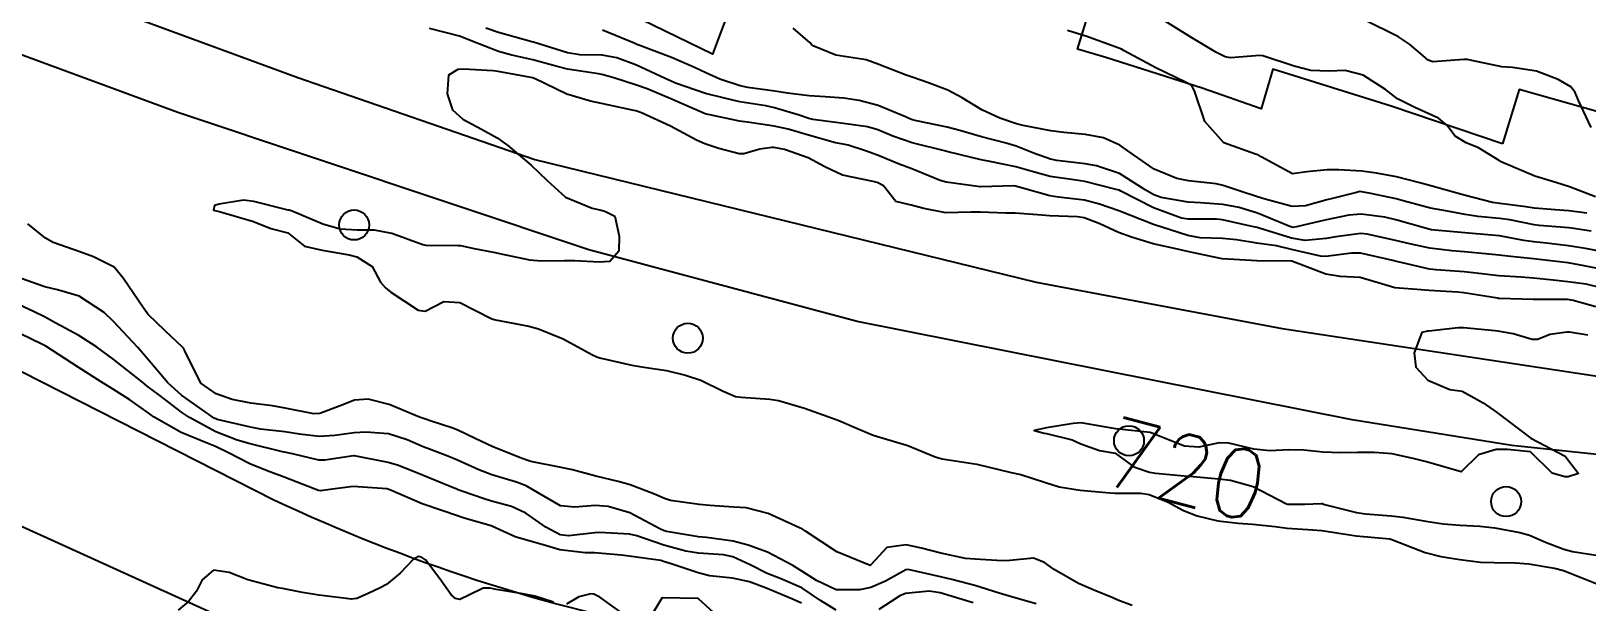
# Model space of a CAD drawing. Header units: metres. Extents: x 286371 to 293043, y 7462578 to 7466404.
# Drawn here: x 291999 to 292088.9, y 7462779.2 to 7462812.2 of the extents above; entities that cross this region are included whole.
import ezdxf
from ezdxf.enums import TextEntityAlignment as Align

# ---------------------------------------------------------------- set-up
doc = ezdxf.new("R2010")
doc.units = ezdxf.units.M
doc.header["$MEASUREMENT"] = 0
for name, color, linetype in [('Cotas', 45, 'Continuous'), ('Curvas de Nivel 1m', 11, 'Continuous'), ('Curvas de Nivel 5m', 15, 'Continuous'), ('Edificações', 30, 'Continuous'), ('Linha Férrea', 20, 'Continuous'), ('Postes', 20, 'Continuous'), ('Vias primárias', 230, 'Continuous')]:
    doc.layers.add(name, color=color, linetype=linetype)
doc.styles.add('Style-STANDARD', font='STANDARD.shx')

msp = doc.modelspace()

# ---------------------------------------------------------------- linework, layer by layer
at = {"layer": 'Curvas de Nivel 1m', "flags": 128}
for points, elevation in [([(292089.405, 7462802.612), (292087.902, 7462803.176), (292087.114, 7462803.438), (292085.911, 7462803.789), (292084.008, 7462804.607), (292083.923, 7462804.656), (292083.899, 7462804.67), (292083.846, 7462804.696), (292082.646, 7462805.431), (292081.939, 7462805.725), (292081.308, 7462806.1), (292080.814, 7462806.747), (292080.343, 7462807.14), (292079.963, 7462807.328), (292078.983, 7462807.765), (292077.976, 7462808.258), (292077.275, 7462808.805), (292075.996, 7462809.632), (292074.943, 7462809.898), (292073.999, 7462809.858), (292072.962, 7462809.908), (292072.003, 7462810.146), (292070.187, 7462810.736), (292070.012, 7462810.764), (292068.313, 7462810.637), (292068.01, 7462810.687), (292067.474, 7462810.953), (292066.027, 7462811.818), (292064.147, 7462813.003)], 727), ([(292089.809, 7462797.331), (292088.878, 7462797.554), (292087.815, 7462797.706), (292086.958, 7462797.788), (292085.823, 7462797.912), (292085.116, 7462797.971), (292083.824, 7462798.053), (292082.344, 7462798.209), (292081.827, 7462798.266), (292080.201, 7462798.387), (292079.829, 7462798.436), (292078.267, 7462798.788), (292077.835, 7462798.888), (292077.708, 7462798.924), (292075.842, 7462799.347), (292075.315, 7462799.359), (292073.839, 7462799.158), (292073.524, 7462799.174), (292071.844, 7462799.57), (292070.978, 7462799.767), (292069.849, 7462799.938), (292068.66, 7462800.125), (292067.853, 7462800.2), (292066.576, 7462800.24), (292065.855, 7462800.377), (292063.864, 7462801.004), (292061.875, 7462801.79), (292060.745, 7462802.187), (292059.884, 7462802.406), (292058.385, 7462802.589), (292057.888, 7462802.66), (292056.236, 7462803.119), (292055.896, 7462803.222), (292055.784, 7462803.238), (292053.895, 7462803.19), (292053.858, 7462803.192), (292051.898, 7462803.445), (292051.54, 7462803.55), (292049.909, 7462804.213), (292049.181, 7462804.497), (292047.92, 7462805.002), (292047.238, 7462805.265), (292046.237, 7462805.587), (292045.931, 7462805.642), (292045.494, 7462805.73), (292043.941, 7462806.172), (292042.77, 7462806.51), (292041.954, 7462806.689), (292040.411, 7462806.913), (292039.958, 7462806.981), (292037.964, 7462807.404), (292035.976, 7462808.258), (292034.606, 7462808.834), (292033.988, 7462809.06), (292032.679, 7462809.484), (292031.997, 7462809.666), (292031.796, 7462809.699), (292030.001, 7462809.982), (292029.41, 7462810.126), (292028.009, 7462810.519), (292026.794, 7462810.791), (292026.015, 7462810.998), (292024.449, 7462811.608), (292024.027, 7462811.79), (292023.774, 7462811.872), (292022.034, 7462812.323)], 722), ([(292089.83, 7462798.402), (292088.762, 7462798.621), (292087.836, 7462798.791), (292087.658, 7462798.815), (292085.84, 7462799.032), (292084.324, 7462799.178), (292083.842, 7462799.237), (292083.256, 7462799.3), (292081.844, 7462799.424), (292081.103, 7462799.488), (292079.847, 7462799.637), (292078.764, 7462799.867), (292077.853, 7462800.09), (292076.223, 7462800.454), (292075.859, 7462800.48), (292074.408, 7462800.294), (292073.854, 7462800.198), (292072.638, 7462800.087), (292071.854, 7462800.219), (292069.969, 7462800.806), (292069.863, 7462800.835), (292069.478, 7462800.92), (292067.869, 7462801.272), (292067.512, 7462801.308), (292065.869, 7462801.308), (292065.482, 7462801.368), (292063.878, 7462801.965), (292061.987, 7462802.939), (292061.893, 7462802.985), (292061.715, 7462803.037), (292059.9, 7462803.491), (292059.401, 7462803.572), (292057.904, 7462803.779), (292056.996, 7462804.02), (292055.912, 7462804.344), (292054.421, 7462804.642), (292053.918, 7462804.735), (292052.086, 7462805.182), (292051.925, 7462805.225), (292051.874, 7462805.236), (292049.932, 7462805.716), (292048.81, 7462806.109), (292047.942, 7462806.478), (292047.336, 7462806.648), (292045.955, 7462806.84), (292044.191, 7462807.079), (292043.96, 7462807.133), (292043.388, 7462807.323), (292041.97, 7462807.75), (292041.474, 7462807.85), (292039.975, 7462808.096), (292039.073, 7462808.293), (292037.982, 7462808.578), (292036.254, 7462809.166), (292035.992, 7462809.274), (292035.646, 7462809.44), (292034.005, 7462810.206), (292032.868, 7462810.625), (292032.013, 7462810.779), (292030.724, 7462810.803), (292030.015, 7462810.909), (292028.052, 7462811.526), (292028.024, 7462811.533), (292027.941, 7462811.556), (292026.032, 7462812.1), (292025.292, 7462812.339)], 723), ([(292089.846, 7462799.424), (292088.837, 7462799.632), (292087.851, 7462799.782), (292086.574, 7462799.932), (292085.854, 7462800.002), (292085.272, 7462800.092), (292083.859, 7462800.345), (292082.082, 7462800.51), (292081.861, 7462800.525), (292079.925, 7462800.701), (292079.863, 7462800.713), (292079.653, 7462800.768), (292077.871, 7462801.278), (292077.247, 7462801.43), (292075.876, 7462801.61), (292075.155, 7462801.556), (292073.87, 7462801.283), (292073.522, 7462801.207), (292072.126, 7462800.881), (292071.906, 7462800.841), (292071.863, 7462800.847), (292071.756, 7462800.886), (292069.875, 7462801.667), (292068.816, 7462801.995), (292067.882, 7462802.16), (292066.593, 7462802.255), (292065.884, 7462802.302), (292064.312, 7462802.574), (292063.89, 7462802.718), (292063.396, 7462803.012), (292061.908, 7462803.959), (292060.571, 7462804.398), (292059.916, 7462804.506), (292058.295, 7462804.712), (292057.919, 7462804.785), (292057.001, 7462805.108), (292055.93, 7462805.534), (292055.363, 7462805.703), (292053.938, 7462806.065), (292052.675, 7462806.442), (292051.946, 7462806.634), (292050.172, 7462806.99), (292049.951, 7462807.042), (292049.824, 7462807.089), (292049.54, 7462807.221), (292047.967, 7462807.87), (292046.87, 7462808.159), (292045.979, 7462808.293), (292044.907, 7462808.374), (292043.981, 7462808.434), (292042.73, 7462808.586), (292041.985, 7462808.709), (292040.434, 7462808.921), (292039.989, 7462809.005), (292038.807, 7462809.392), (292037.999, 7462809.757), (292037.352, 7462810.066), (292036.012, 7462810.645), (292034.123, 7462811.362), (292034.023, 7462811.401), (292033.864, 7462811.467), (292032.035, 7462812.23)], 724), ([(292088.922, 7462801.661), (292087.881, 7462801.79), (292087.092, 7462801.856), (292085.883, 7462801.95), (292085.245, 7462802.038), (292083.887, 7462802.214), (292083.468, 7462802.283), (292081.893, 7462802.675), (292081.686, 7462802.738), (292079.901, 7462803.235), (292079.271, 7462803.407), (292077.909, 7462803.76), (292076.75, 7462803.974), (292075.913, 7462804.087), (292074.591, 7462804.167), (292073.914, 7462804.162), (292072.742, 7462804.041), (292071.91, 7462803.926), (292070.102, 7462804.912), (292069.926, 7462805.036), (292069.769, 7462805.074), (292067.936, 7462805.718), (292066.844, 7462806.961), (292066.232, 7462808.719), (292066.105, 7462808.973), (292065.986, 7462809.084), (292065.763, 7462809.202), (292064, 7462810.047), (292062.17, 7462811.032), (292062.015, 7462811.122), (292061.86, 7462811.193), (292060.026, 7462811.857), (292058.905, 7462812.207)], 726), ([(292089.165, 7462806.616), (292088.432, 7462808.172), (292088.238, 7462808.631), (292087.989, 7462808.951), (292087.255, 7462809.385), (292086.002, 7462809.868), (292084.619, 7462810.071), (292084.005, 7462810.115), (292082.26, 7462810.471), (292082.011, 7462810.528), (292081.813, 7462810.53), (292080.009, 7462810.397), (292079.75, 7462810.5), (292079.431, 7462810.766), (292078.657, 7462811.415), (292078.03, 7462811.848), (292076.044, 7462812.824)], 728), ([(292089.429, 7462796.252), (292088.13, 7462796.629), (292087.795, 7462796.671), (292085.815, 7462796.685), (292083.843, 7462796.742), (292083.805, 7462796.744), (292083.76, 7462796.75), (292081.809, 7462797.066), (292081.446, 7462797.103), (292079.811, 7462797.202), (292079.348, 7462797.235), (292077.813, 7462797.359), (292077.04, 7462797.582), (292075.821, 7462797.944), (292074.661, 7462798.002), (292073.823, 7462798.137), (292071.86, 7462798.884), (292071.834, 7462798.891), (292069.834, 7462798.914), (292067.835, 7462799.034), (292067.736, 7462799.046), (292065.841, 7462799.449), (292065.252, 7462799.575), (292063.847, 7462799.898), (292062.608, 7462800.268), (292061.857, 7462800.54), (292060.777, 7462801.051), (292059.869, 7462801.392), (292059.489, 7462801.451), (292057.87, 7462801.515), (292057.419, 7462801.553), (292055.872, 7462801.653), (292055.343, 7462801.661), (292053.872, 7462801.716), (292053.319, 7462801.716), (292051.872, 7462801.684), (292050.598, 7462801.933), (292049.878, 7462802.127), (292048.976, 7462802.328), (292048.269, 7462803.247), (292048.023, 7462803.379), (292047.897, 7462803.426), (292047.667, 7462803.488), (292045.903, 7462803.861), (292044.877, 7462804.332), (292043.917, 7462804.86), (292042.555, 7462805.335), (292041.936, 7462805.455), (292041.82, 7462805.462), (292041.123, 7462805.357), (292040.203, 7462805.096), (292039.928, 7462805.087), (292038.759, 7462805.392), (292037.938, 7462805.672), (292037.469, 7462805.884), (292035.953, 7462806.682), (292034.284, 7462807.46), (292033.966, 7462807.561), (292033.842, 7462807.59), (292031.972, 7462808.002), (292031.347, 7462808.13), (292029.979, 7462808.532), (292028.136, 7462809.408), (292027.993, 7462809.478), (292027.584, 7462809.561), (292025.998, 7462809.834), (292025.714, 7462809.873), (292023.999, 7462809.973), (292023.67, 7462809.949), (292023.142, 7462809.627), (292023.048, 7462808.559), (292023.369, 7462807.623), (292023.956, 7462807.091), (292025.037, 7462806.509), (292025.94, 7462806.003), (292026.558, 7462805.575), (292027.917, 7462804.437), (292028.843, 7462803.54), (292029.89, 7462802.58), (292031.43, 7462801.952), (292031.879, 7462801.852), (292032.171, 7462801.783), (292032.736, 7462801.482), (292032.996, 7462800.332), (292032.967, 7462799.478), (292032.447, 7462798.87), (292031.831, 7462798.838), (292030.442, 7462798.905), (292029.832, 7462798.91), (292028.493, 7462798.882), (292027.835, 7462798.946), (292026.102, 7462799.319), (292025.841, 7462799.37), (292024.643, 7462799.602), (292023.846, 7462799.772), (292023.683, 7462799.78), (292021.846, 7462799.798), (292021.652, 7462799.842), (292019.856, 7462800.487), (292018.865, 7462800.684), (292017.859, 7462800.685), (292016.868, 7462800.733), (292015.863, 7462801.022), (292014.102, 7462801.771), (292013.93, 7462801.828), (292013.875, 7462801.841), (292013.796, 7462801.855), (292011.882, 7462802.341), (292011.292, 7462802.404), (292009.879, 7462802.188), (292009.611, 7462802.106), (292009.549, 7462801.839), (292009.873, 7462801.754), (292009.965, 7462801.741), (292011.865, 7462801.184), (292012.866, 7462800.783), (292013.855, 7462800.523), (292014.81, 7462799.76), (292015.841, 7462799.517), (292017.385, 7462799.261), (292017.835, 7462799.135), (292018.724, 7462798.593), (292019.209, 7462797.687), (292019.487, 7462797.359), (292019.806, 7462797.111), (292021.387, 7462796.054), (292021.79, 7462796.012), (292022.866, 7462796.56), (292023.797, 7462796.496), (292025.601, 7462795.587), (292025.773, 7462795.519), (292025.851, 7462795.505), (292027.768, 7462795.132), (292028.332, 7462794.98), (292029.757, 7462794.415), (292031.416, 7462793.499), (292031.742, 7462793.345), (292031.95, 7462793.283), (292033.735, 7462792.879), (292034.415, 7462792.773), (292035.731, 7462792.578), (292036.832, 7462792.313), (292037.723, 7462792.019), (292039.012, 7462791.385), (292039.71, 7462791.077), (292040.044, 7462791.035), (292041.708, 7462790.933), (292042.199, 7462790.845), (292043.7, 7462790.406), (292045.057, 7462789.931), (292045.69, 7462789.696), (292046.663, 7462789.27), (292047.678, 7462788.839), (292048.243, 7462788.679), (292049.669, 7462788.249), (292051.257, 7462787.604), (292051.658, 7462787.479), (292053.654, 7462787.164), (292055.647, 7462786.691), (292056.197, 7462786.575), (292057.639, 7462786.12), (292058.417, 7462785.87), (292059.633, 7462785.674), (292061.143, 7462785.53), (292061.631, 7462785.504), (292063.144, 7462785.5), (292063.63, 7462785.414), (292064.72, 7462784.988), (292065.615, 7462784.499), (292066.389, 7462784.182), (292067.598, 7462783.902), (292068.756, 7462783.767), (292069.596, 7462783.718), (292070.911, 7462783.578), (292071.593, 7462783.481), (292073.079, 7462783.375), (292073.591, 7462783.344), (292075.337, 7462783.079), (292075.587, 7462783.044), (292077.524, 7462782.856), (292077.585, 7462782.846), (292077.75, 7462782.792), (292079.574, 7462782.064), (292080.485, 7462781.837), (292081.568, 7462781.661), (292082.768, 7462781.514), (292083.566, 7462781.493), (292084.768, 7462781.484), (292085.565, 7462781.409), (292087.04, 7462781.174), (292087.56, 7462781.036), (292088.584, 7462780.629), (292089.548, 7462780.243)], 721), ([(292062.645, 7462779.022), (292061.809, 7462779.32), (292061.53, 7462779.45), (292060.395, 7462779.916), (292059.542, 7462780.275), (292058.139, 7462781.096), (292057.57, 7462781.486), (292056.947, 7462781.74), (292055.571, 7462781.606), (292055.123, 7462781.589), (292053.572, 7462781.687), (292053.01, 7462781.735), (292051.577, 7462782.026), (292050.464, 7462782.328), (292049.583, 7462782.511), (292048.47, 7462782.352), (292047.566, 7462781.383), (292047.495, 7462781.325), (292045.576, 7462782.109), (292043.771, 7462783.312), (292043.596, 7462783.415), (292043.41, 7462783.504), (292041.609, 7462784.324), (292040.329, 7462784.648), (292039.614, 7462784.698), (292038.233, 7462784.777), (292037.616, 7462784.836), (292035.971, 7462785.077), (292035.62, 7462785.191), (292035.045, 7462785.443), (292033.632, 7462785.988), (292032.94, 7462786.169), (292031.639, 7462786.483), (292030.308, 7462786.851), (292029.646, 7462786.982), (292027.882, 7462787.319), (292027.652, 7462787.4), (292027.242, 7462787.561), (292025.663, 7462788.195), (292024.71, 7462788.644), (292023.677, 7462789.138), (292023.325, 7462789.267), (292022.13, 7462789.646), (292021.799, 7462789.766), (292021.686, 7462789.807), (292021.461, 7462789.885), (292019.698, 7462790.61), (292018.492, 7462790.919), (292017.707, 7462790.859), (292016.88, 7462790.548), (292015.691, 7462790.091), (292015.36, 7462790.08), (292013.704, 7462790.407), (292012.959, 7462790.532), (292011.707, 7462790.691), (292010.623, 7462790.908), (292009.715, 7462791.231), (292008.822, 7462791.848), (292007.891, 7462793.723), (292007.816, 7462793.864), (292007.755, 7462793.935), (292006.769, 7462794.879), (292005.783, 7462795.82), (292005.718, 7462795.895), (292005.529, 7462796.158), (292004.338, 7462797.917), (292003.823, 7462798.547), (292002.625, 7462799.15), (292001.836, 7462799.433), (292000.297, 7462799.978), (291999.847, 7462800.213), (291998.82, 7462801.039)], 721), ([(292045.526, 7462778.74), (292044.633, 7462779.298), (292043.545, 7462780.028), (292042.308, 7462780.578), (292041.557, 7462780.87), (292040.574, 7462781.359), (292039.571, 7462781.825), (292039.02, 7462781.936), (292037.573, 7462782.03), (292036.849, 7462782.141), (292035.58, 7462782.493), (292034.01, 7462783.036), (292033.589, 7462783.132), (292031.851, 7462783.229), (292031.59, 7462783.217), (292030.076, 7462783.028), (292029.588, 7462783.096), (292028.762, 7462783.537), (292027.606, 7462784.34), (292026.768, 7462784.728), (292025.616, 7462785.044), (292025.195, 7462785.171), (292023.902, 7462785.619), (292023.695, 7462785.693), (292023.626, 7462785.724), (292023.464, 7462785.789), (292021.637, 7462786.531), (292020.235, 7462787.086), (292019.648, 7462787.268), (292017.711, 7462787.656), (292017.653, 7462787.653), (292015.988, 7462787.4), (292015.649, 7462787.41), (292014.115, 7462787.768), (292013.656, 7462787.864), (292013.541, 7462787.891), (292011.665, 7462788.35), (292010.925, 7462788.559), (292009.682, 7462789.042), (292008.174, 7462789.857), (292007.699, 7462790.181), (292006.462, 7462791.134), (292005.721, 7462791.681), (292005.45, 7462791.899), (292003.744, 7462793.258), (292002.787, 7462793.939), (292001.764, 7462794.596), (292000.434, 7462795.315), (291999.779, 7462795.669), (291999.147, 7462795.994), (291997.793, 7462796.613)], 719), ([(292043.532, 7462779.145), (292043.154, 7462779.32), (292041.544, 7462779.994), (292040.522, 7462780.387), (292039.552, 7462780.6), (292038.22, 7462780.729), (292037.556, 7462780.891), (292035.997, 7462781.428), (292035.566, 7462781.56), (292035.402, 7462781.602), (292033.57, 7462781.867), (292033.124, 7462781.918), (292031.572, 7462782.046), (292031.024, 7462782.051), (292029.575, 7462782.223), (292028.595, 7462782.524), (292027.583, 7462782.806), (292026.987, 7462782.968), (292025.635, 7462783.594), (292025.604, 7462783.604), (292024.043, 7462784.058), (292023.603, 7462784.204), (292022.743, 7462784.501), (292021.613, 7462784.888), (292019.742, 7462785.683), (292019.625, 7462785.729), (292019.57, 7462785.74), (292017.626, 7462785.874), (292017.472, 7462785.871), (292016.438, 7462785.732), (292015.741, 7462785.624), (292015.623, 7462785.643), (292015.371, 7462785.748), (292013.634, 7462786.431), (292012.65, 7462786.778), (292011.645, 7462787.183), (292010.429, 7462787.823), (292009.669, 7462788.193), (292009.088, 7462788.429), (292007.681, 7462788.994), (292006.122, 7462789.888), (292005.699, 7462790.197), (292004.723, 7462790.895), (292003.718, 7462791.517), (292003.071, 7462791.934), (292001.736, 7462792.763), (291999.859, 7462793.983), (291999.755, 7462794.047), (291999.638, 7462794.104), (291997.769, 7462794.995)], 718), ([(292029.202, 7462779.204), (292028.119, 7462779.553), (292027.621, 7462779.649), (292027.535, 7462779.659), (292025.885, 7462779.933), (292025.54, 7462780.017), (292025.128, 7462780.013), (292024.303, 7462779.613), (292023.793, 7462779.358), (292023.531, 7462779.424), (292023.287, 7462779.628), (292022.627, 7462780.559), (292021.811, 7462781.651), (292021.566, 7462781.811), (292021.391, 7462781.833), (292021.092, 7462781.662), (292020.339, 7462780.885), (292019.542, 7462780.228), (292019.189, 7462780.04), (292018.489, 7462779.7), (292017.83, 7462779.409), (292017.529, 7462779.375), (292015.661, 7462779.613), (292015.532, 7462779.634), (292014.701, 7462779.757), (292013.537, 7462779.986), (292013.278, 7462780.039), (292011.544, 7462780.491), (292010.456, 7462780.915), (292009.552, 7462781.045), (292008.894, 7462780.494), (292008.562, 7462779.849), (292008.125, 7462779.255), (292007.517, 7462778.752)], 717), ([(292053.453, 7462779.166), (292051.542, 7462779.739), (292050.907, 7462779.84), (292049.541, 7462779.697), (292049.206, 7462779.562), (292048.717, 7462779.237), (292047.994, 7462778.781)], 719), ([(292033.517, 7462778.314), (292031.882, 7462779.489), (292031.537, 7462779.66), (292031.356, 7462779.678), (292030.663, 7462779.508), (292029.957, 7462779.088)], 717), ([(292039.508, 7462777.64), (292037.571, 7462779.404), (292037.534, 7462779.419), (292037.518, 7462779.421), (292035.534, 7462779.461), (292035.511, 7462779.458), (292035.457, 7462779.436), (292034.737, 7462778.225)], 717)]:
    msp.add_lwpolyline(points, dxfattribs=dict(at, elevation=elevation))
at = {"layer": 'Curvas de Nivel 5m', "flags": 128}
for points, elevation in [([(292089.171, 7462800.615), (292088.033, 7462800.798), (292087.867, 7462800.815), (292086.158, 7462800.95), (292085.869, 7462800.99), (292084.458, 7462801.278), (292083.874, 7462801.353), (292082.62, 7462801.464), (292081.877, 7462801.586), (292080.86, 7462801.769), (292079.882, 7462801.946), (292078.294, 7462802.382), (292077.889, 7462802.489), (292076.336, 7462802.818), (292075.895, 7462802.903), (292075.817, 7462802.904), (292075.526, 7462802.83), (292074.224, 7462802.514), (292073.888, 7462802.426), (292072.664, 7462802.091), (292071.881, 7462802.046), (292070.327, 7462802.469), (292069.89, 7462802.614), (292068.878, 7462802.93), (292067.899, 7462803.26), (292067.496, 7462803.355), (292065.902, 7462803.523), (292065.227, 7462803.662), (292063.912, 7462804.205), (292062.712, 7462805.023), (292061.932, 7462805.591), (292060.977, 7462806.011), (292059.941, 7462806.209), (292058.698, 7462806.328), (292057.944, 7462806.419), (292056.34, 7462806.727), (292055.95, 7462806.826), (292054.997, 7462807.139), (292053.961, 7462807.634), (292052.813, 7462808.33), (292051.978, 7462808.754), (292050.815, 7462809.202), (292049.99, 7462809.494), (292049.581, 7462809.632), (292048.009, 7462810.246), (292047.273, 7462810.519), (292046.015, 7462810.701), (292045.507, 7462810.775), (292044.253, 7462811.31), (292044.116, 7462811.404), (292044.027, 7462811.497), (292043.057, 7462812.342)], 725), ([(292057.097, 7462779.111), (292055.54, 7462779.556), (292054.963, 7462779.722), (292053.549, 7462780.159), (292052.226, 7462780.513), (292051.556, 7462780.676), (292049.7, 7462781.084), (292049.562, 7462781.065), (292048.382, 7462780.412), (292047.546, 7462780.055), (292046.889, 7462779.919), (292045.544, 7462779.915), (292044.403, 7462780.45), (292043.559, 7462780.999), (292043.039, 7462781.322), (292041.575, 7462782.098), (292040.455, 7462782.487), (292039.584, 7462782.721), (292038.048, 7462782.936), (292037.588, 7462782.98), (292035.738, 7462783.286), (292035.592, 7462783.327), (292035.347, 7462783.438), (292033.608, 7462784.365), (292032.364, 7462784.732), (292031.613, 7462784.781), (292030.427, 7462784.697), (292029.613, 7462784.776), (292028.28, 7462785.545), (292027.63, 7462785.922), (292027.063, 7462786.133), (292025.639, 7462786.553), (292024.88, 7462786.837), (292023.651, 7462787.398), (292023.102, 7462787.633), (292022.043, 7462788.03), (292021.662, 7462788.176), (292020.751, 7462788.585), (292019.672, 7462788.914), (292018.356, 7462789.022), (292017.673, 7462788.988), (292016.571, 7462788.83), (292015.669, 7462788.77), (292014.531, 7462788.908), (292013.679, 7462789.038), (292012.277, 7462789.201), (292011.684, 7462789.309), (292009.773, 7462789.753), (292009.693, 7462789.781), (292009.598, 7462789.836), (292007.713, 7462791.159), (292006.915, 7462791.877), (292005.745, 7462793.258), (292005.186, 7462793.903), (292003.776, 7462795.412), (292003.228, 7462795.933), (292001.798, 7462796.864), (292000.545, 7462797.231), (291999.805, 7462797.414), (291998.11, 7462798.01)], 720), ([(292088.98, 7462794.62), (292087.914, 7462794.789), (292087.766, 7462794.792), (292086.801, 7462794.659), (292086.059, 7462794.371), (292085.759, 7462794.363), (292084.66, 7462794.691), (292083.776, 7462794.849), (292083.615, 7462794.868), (292081.779, 7462795.041), (292081.479, 7462795.039), (292079.775, 7462794.852), (292079.7, 7462794.841), (292079.378, 7462794.77), (292078.927, 7462793.606), (292079.031, 7462792.775), (292079.729, 7462792.015), (292080.99, 7462791.474), (292081.714, 7462791.38), (292082.918, 7462790.716), (292083.696, 7462790.173), (292085.674, 7462788.674), (292087.659, 7462787.64), (292088.431, 7462786.633), (292087.843, 7462786.44), (292087.641, 7462786.439), (292086.906, 7462786.656), (292085.662, 7462787.887), (292084.337, 7462788.021), (292083.664, 7462788.022), (292082.662, 7462787.717), (292081.644, 7462786.734), (292079.652, 7462787.303), (292078.946, 7462787.484), (292077.659, 7462787.767), (292076.625, 7462787.845), (292075.659, 7462787.843), (292074.677, 7462787.821), (292073.659, 7462787.864), (292072.564, 7462787.973), (292071.666, 7462787.997), (292070.62, 7462787.945), (292069.671, 7462788.039), (292068.229, 7462788.383), (292067.676, 7462788.412), (292066.484, 7462788.151), (292065.673, 7462788.219), (292063.684, 7462789.004), (292061.687, 7462789.22), (292061.466, 7462789.26), (292059.692, 7462789.565), (292059.233, 7462789.529), (292057.687, 7462789.276), (292056.98, 7462789.109), (292057.546, 7462788.962), (292057.682, 7462788.94), (292059.177, 7462788.574), (292059.673, 7462788.352), (292060.753, 7462787.963), (292061.666, 7462787.811), (292062.731, 7462787.018), (292063.65, 7462786.709), (292063.995, 7462786.653), (292065.647, 7462786.502), (292066.155, 7462786.456), (292067.642, 7462786.328), (292068.318, 7462786.257), (292069.634, 7462785.888), (292071.549, 7462784.885), (292071.614, 7462784.859), (292071.643, 7462784.855), (292072.614, 7462784.869), (292073.559, 7462784.911), (292073.615, 7462784.898), (292073.749, 7462784.852), (292075.607, 7462784.376), (292076.118, 7462784.306), (292077.605, 7462784.199), (292078.285, 7462784.103), (292079.601, 7462783.882), (292080.613, 7462783.735), (292081.598, 7462783.643), (292082.722, 7462783.593), (292083.596, 7462783.496), (292085.041, 7462783.234), (292085.59, 7462783.081), (292086.529, 7462782.66), (292087.578, 7462782.26), (292088.088, 7462782.125), (292089.573, 7462781.906)], 720)]:
    msp.add_lwpolyline(points, dxfattribs=dict(at, elevation=elevation))
at = {"layer": 'Edificações'}
for points in [[(292084.03, 7462805.657), (292077.6, 7462807.834), (292070.774, 7462809.984), (292070.096, 7462807.691), (292066.677, 7462808.874), (292061.116, 7462810.642), (292059.476, 7462811.133), (292060.05, 7462812.988), (292057.805, 7462813.629), (292059.243, 7462818.599), (292046.604, 7462822.933), (292044.552, 7462817.459), (292041.363, 7462818.732), (292038.391, 7462810.843), (292026.773, 7462816.503)], [(292146.158, 7462812.169), (292146.749, 7462800.757), (292142.841, 7462800.613), (292136.805, 7462800.413), (292132.362, 7462800.196), (292132.204, 7462800.189), (292132.144, 7462802.291), (292122.539, 7462802.536), (292122.535, 7462801.94), (292121.22, 7462802.008), (292121.188, 7462800.41), (292121.173, 7462799.357), (292109.489, 7462800.613), (292110.022, 7462804.955), (292101.924, 7462806.053), (292101.295, 7462801.713), (292089.898, 7462803.86), (292090.724, 7462807.183), (292084.999, 7462808.806), (292084.03, 7462805.657)]]:
    msp.add_lwpolyline(points, dxfattribs=at)
at = {"layer": 'Linha Férrea'}
for points in [[(291835.443, 7462926.711), (291855.866, 7462905.855), (291873.107, 7462890.813), (291881.904, 7462883.297), (291893.835, 7462874.355), (291906.73, 7462864.493), (291947.5, 7462838.87), (291978.317, 7462822.866), (291988.344, 7462819.087), (292014.432, 7462809.502), (292028.119, 7462804.751), (292057.095, 7462797.672), (292071.311, 7462795.001), (292101.249, 7462790.483), (292115.772, 7462789.797), (292135.118, 7462788.97), (292147.731, 7462788.706), (292184.867, 7462791.363)], [(292154.546, 7462784.664), (292141.147, 7462784.63), (292124.167, 7462784.722), (292116.307, 7462785.086), (292100.254, 7462786.607), (292093.144, 7462787.346), (292084.57, 7462788.259), (292075.355, 7462789.734), (292046.75, 7462795.417), (292031.247, 7462799.551), (292007.499, 7462807.472), (291995.096, 7462812.036)]]:
    msp.add_lwpolyline(points, dxfattribs=at)
at = {"layer": 'Postes'}
for centre in [(292017.681, 7462800.98), (292036.964, 7462794.443), (292062.457, 7462788.522), (292084.247, 7462785.01)]:
    msp.add_circle(centre, 0.866, dxfattribs=at)
at = {"layer": 'Vias primárias', "elevation": 732.731}
msp.add_lwpolyline([(291743.754, 7462781.113, 0.013958), (291760.173, 7462798.941), (291777.751, 7462821.44, -0.154071), (291812.87, 7462845.561, -0.038761), (291843.71, 7462852.537, -0.155329), (291867.372, 7462849.069), (291893.844, 7462838.018), (291995.944, 7462784.736), (292017.446, 7462774.963, -0.753588), (292017.88, 7462756.081, 0.077792), (291994, 7462740.392, 0.027633), (291986.657, 7462733.82, -0.121597), (291976.337, 7462727.559, -0.148727), (291965.504, 7462728.195, -0.001586), (291956.357, 7462731.292)], format="xyb", dxfattribs=at)
at = {"layer": 'Vias primárias'}
msp.add_lwpolyline([(292369.601, 7462749.818), (292320.632, 7462733.523, -0.679339), (292313.18, 7462742.396, 0.117471), (292326.375, 7462791.802, 0.483063), (292311.911, 7462801.917, 0.0068), (292304.977, 7462799.746), (292293.155, 7462796.269, 0.011585), (292218.194, 7462771.615, -0.070486), (292187.638, 7462767.799, -0.035419), (292129.888, 7462767.378, -0.000842), (292080.461, 7462771.733, -0.027432), (292037.008, 7462777.356, -0.0639), (292013.046, 7462785.102), (291990.638, 7462796.464)], format="xyb", dxfattribs=at)

# ---------------------------------------------------------------- texts
at = {"layer": 'Cotas', "style": 'Style-STANDARD'}
msp.add_text('720', height=4, rotation=345.50751, dxfattribs=at).set_placement((292065.729, 7462786.866, 720), align=Align.MIDDLE_CENTER)

doc.saveas('drawing.dxf')
